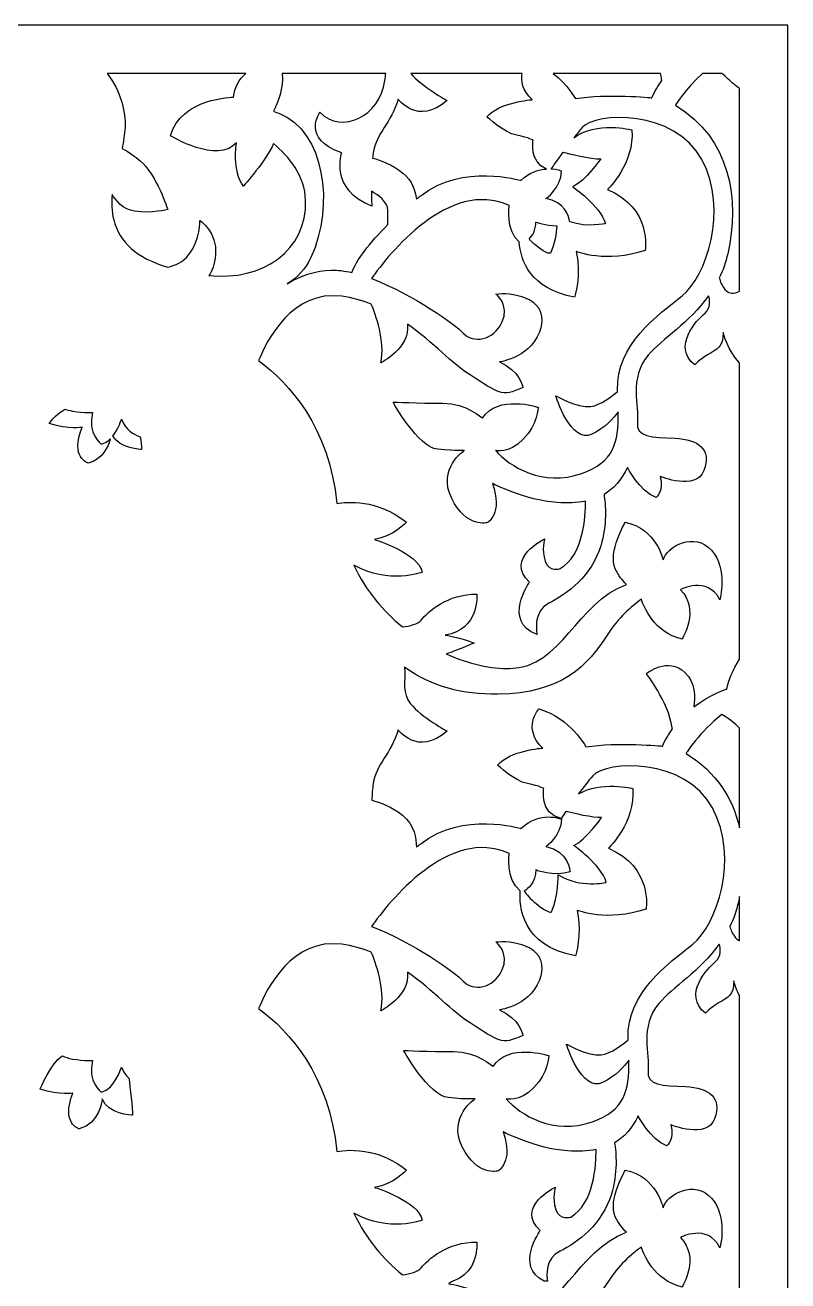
# Model space of a CAD drawing. Header units: centimetres. Extents: x 17.84 to 26.35, y 0.15 to 9.
# Drawn here: x 23.664 to 26.351, y 4.575 to 9.001 of the extents above; entities that cross this region are included whole.
import ezdxf

# ---------------------------------------------------------------- set-up
doc = ezdxf.new("R2010")
doc.units = ezdxf.units.CM
doc.header["$MEASUREMENT"] = 0
doc.layers.add('layer 1', color=7, linetype='Continuous')

msp = doc.modelspace()

# ---------------------------------------------------------------- linework, layer by layer
at = {"layer": 'layer 1', "color": 250, "lineweight": 30}
for points, knots in [([(17.84025, 9.00077), (17.84025, 9.00077), (26.3514, 9.00077), (26.3514, 9.00077), (26.3514, 9.00077), (26.3514, 9.00077), (26.3514, 0.14917), (26.3514, 0.14917), (26.3514, 0.14917), (26.3514, 0.14917), (17.84025, 0.14917), (17.84025, 0.14917), (17.84025, 0.14917), (17.84025, 0.14917), (17.84025, 9.00077), (17.84025, 9.00077)], [0, 0, 0, 0, 0.2, 0.2, 0.2, 0.2, 0.4, 0.4, 0.4, 0.4, 0.6, 0.6, 0.6, 0.6, 1, 1, 1, 1]), ([(23.9535, 8.83055), (23.9535, 8.83055), (24.441, 8.83055), (24.441, 8.83055), (24.441, 8.83055), (24.41859, 8.8099), (24.40103, 8.78253), (24.39835, 8.74674), (24.39835, 8.74674), (24.39835, 8.74674), (24.21271, 8.74467), (24.17599, 8.61068), (24.17599, 8.61068), (24.17599, 8.61068), (24.34123, 8.50966), (24.40855, 8.58594), (24.40855, 8.58594), (24.40855, 8.58594), (24.39223, 8.48492), (24.43304, 8.43339), (24.43304, 8.43339), (24.43304, 8.43339), (24.51543, 8.52551), (24.53882, 8.5833), (24.53882, 8.5833), (24.59426, 8.53772), (24.64934, 8.47068), (24.65234, 8.38288), (24.65234, 8.38288), (24.65831, 8.20789), (24.50114, 8.09769), (24.31159, 8.11828), (24.31159, 8.11828), (24.32198, 8.13393), (24.33195, 8.15748), (24.33471, 8.19195), (24.33471, 8.19195), (24.3411, 8.27148), (24.27941, 8.31232), (24.27941, 8.31232), (24.27941, 8.31232), (24.27941, 8.31232), (24.28154, 8.24569), (24.24112, 8.19195), (24.24112, 8.19195), (24.22146, 8.1658), (24.19172, 8.15341), (24.16661, 8.14756), (24.16661, 8.14756), (24.05633, 8.18093), (23.99662, 8.23412), (23.97607, 8.31485), (23.97607, 8.31485), (23.9684, 8.34499), (23.96761, 8.37466), (23.9706, 8.40424), (23.9706, 8.40424), (23.98273, 8.38399), (24.00863, 8.35049), (24.04968, 8.34457), (24.04968, 8.34457), (24.10924, 8.33597), (24.16667, 8.35101), (24.16667, 8.35101), (24.16667, 8.35101), (24.16667, 8.35101), (24.12626, 8.47569), (24.06883, 8.52298), (24.06883, 8.52298), (24.05152, 8.53722), (24.02976, 8.55303), (24.00549, 8.56634), (24.00549, 8.56634), (24.01057, 8.59028), (24.01452, 8.61462), (24.01585, 8.63954), (24.01585, 8.63954), (24.01883, 8.69522), (23.99934, 8.76993), (23.9535, 8.83055)], [0, 0, 0, 0, 0.047619, 0.047619, 0.047619, 0.047619, 0.0952381, 0.0952381, 0.0952381, 0.0952381, 0.1428571, 0.1428571, 0.1428571, 0.1428571, 0.1904762, 0.1904762, 0.1904762, 0.1904762, 0.2380952, 0.2380952, 0.2380952, 0.2380952, 0.2857143, 0.2857143, 0.2857143, 0.2857143, 0.3333333, 0.3333333, 0.3333333, 0.3333333, 0.3809524, 0.3809524, 0.3809524, 0.3809524, 0.4285714, 0.4285714, 0.4285714, 0.4285714, 0.4761905, 0.4761905, 0.4761905, 0.4761905, 0.5238095, 0.5238095, 0.5238095, 0.5238095, 0.5714286, 0.5714286, 0.5714286, 0.5714286, 0.6190476, 0.6190476, 0.6190476, 0.6190476, 0.6666667, 0.6666667, 0.6666667, 0.6666667, 0.7142857, 0.7142857, 0.7142857, 0.7142857, 0.7619048, 0.7619048, 0.7619048, 0.7619048, 0.8095238, 0.8095238, 0.8095238, 0.8095238, 0.8571429, 0.8571429, 0.8571429, 0.8571429, 0.9047619, 0.9047619, 0.9047619, 0.9047619, 1, 1, 1, 1]), ([(24.56958, 8.83055), (24.56958, 8.83055), (24.9344, 8.83055), (24.9344, 8.83055), (24.9344, 8.83055), (24.93374, 8.82216), (24.93284, 8.81377), (24.93166, 8.80542), (24.93166, 8.80542), (24.91362, 8.67781), (24.7796, 8.6153), (24.70229, 8.69343), (24.70229, 8.69343), (24.70229, 8.69343), (24.63528, 8.59968), (24.7796, 8.55019), (24.7796, 8.55019), (24.7796, 8.55019), (24.73579, 8.41997), (24.88527, 8.36268), (24.88527, 8.36268), (24.88527, 8.36268), (24.8843, 8.38464), (24.88404, 8.41523), (24.88404, 8.41523), (24.9066, 8.4028), (24.94175, 8.37842), (24.94175, 8.34729), (24.94175, 8.34729), (24.94175, 8.32831), (24.94175, 8.3112), (24.94175, 8.29768), (24.94175, 8.29768), (24.87719, 8.23338), (24.8287, 8.17007), (24.81503, 8.12865), (24.81503, 8.12865), (24.78941, 8.1346), (24.76483, 8.13786), (24.74216, 8.13754), (24.74216, 8.13754), (24.68948, 8.13679), (24.63562, 8.11789), (24.58674, 8.08853), (24.58674, 8.08853), (24.6229, 8.11108), (24.65213, 8.14168), (24.6707, 8.18188), (24.6707, 8.18188), (24.75638, 8.36742), (24.7166, 8.62717), (24.56054, 8.68901), (24.56054, 8.68901), (24.55278, 8.69209), (24.54546, 8.69475), (24.53855, 8.69707), (24.53855, 8.69707), (24.55518, 8.72807), (24.57471, 8.7781), (24.56958, 8.83055)], [0, 0, 0, 0, 0.0625, 0.0625, 0.0625, 0.0625, 0.125, 0.125, 0.125, 0.125, 0.1875, 0.1875, 0.1875, 0.1875, 0.25, 0.25, 0.25, 0.25, 0.3125, 0.3125, 0.3125, 0.3125, 0.375, 0.375, 0.375, 0.375, 0.4375, 0.4375, 0.4375, 0.4375, 0.5, 0.5, 0.5, 0.5, 0.5625, 0.5625, 0.5625, 0.5625, 0.625, 0.625, 0.625, 0.625, 0.6875, 0.6875, 0.6875, 0.6875, 0.75, 0.75, 0.75, 0.75, 0.8125, 0.8125, 0.8125, 0.8125, 0.875, 0.875, 0.875, 0.875, 1, 1, 1, 1]), ([(25.02264, 8.83055), (25.02264, 8.83055), (25.41525, 8.83055), (25.41525, 8.83055), (25.41525, 8.83055), (25.41027, 8.80497), (25.41461, 8.77151), (25.45028, 8.73804), (25.45028, 8.73804), (25.45028, 8.73804), (25.3348, 8.7292), (25.29106, 8.67793), (25.29106, 8.67793), (25.29106, 8.67793), (25.3488, 8.62135), (25.39604, 8.61251), (25.39604, 8.61251), (25.44328, 8.60367), (25.45378, 8.59483), (25.45378, 8.59483), (25.45378, 8.59483), (25.45378, 8.59483), (25.43969, 8.51856), (25.50119, 8.49346), (25.50119, 8.49346), (25.47479, 8.49208), (25.44179, 8.48285), (25.41054, 8.45318), (25.41054, 8.45318), (25.41054, 8.45318), (25.20654, 8.51503), (25.05762, 8.39958), (25.05762, 8.39958), (25.05248, 8.3956), (25.04738, 8.39157), (25.04231, 8.38751), (25.04231, 8.38751), (25.03945, 8.41604), (25.02819, 8.45164), (24.99438, 8.47934), (24.99438, 8.47934), (24.95638, 8.51048), (24.91604, 8.52518), (24.88818, 8.53207), (24.88818, 8.53207), (24.88883, 8.53837), (24.88958, 8.54443), (24.89042, 8.55019), (24.89042, 8.55019), (24.90073, 8.62051), (24.95485, 8.65437), (24.97805, 8.74031), (24.97805, 8.74031), (24.97805, 8.74031), (25.04506, 8.64395), (25.15072, 8.7351), (25.15072, 8.7351), (25.15072, 8.7351), (25.0617, 8.78394), (25.02264, 8.83055)], [0, 0, 0, 0, 0.0625, 0.0625, 0.0625, 0.0625, 0.125, 0.125, 0.125, 0.125, 0.1875, 0.1875, 0.1875, 0.1875, 0.25, 0.25, 0.25, 0.25, 0.3125, 0.3125, 0.3125, 0.3125, 0.375, 0.375, 0.375, 0.375, 0.4375, 0.4375, 0.4375, 0.4375, 0.5, 0.5, 0.5, 0.5, 0.5625, 0.5625, 0.5625, 0.5625, 0.625, 0.625, 0.625, 0.625, 0.6875, 0.6875, 0.6875, 0.6875, 0.75, 0.75, 0.75, 0.75, 0.8125, 0.8125, 0.8125, 0.8125, 0.875, 0.875, 0.875, 0.875, 1, 1, 1, 1]), ([(25.52438, 8.83055), (25.52438, 8.83055), (25.90215, 8.83055), (25.90215, 8.83055), (25.90215, 8.83055), (25.90394, 8.82326), (25.90542, 8.81594), (25.90652, 8.80862), (25.90652, 8.80862), (25.9067, 8.80745), (25.90688, 8.80634), (25.90706, 8.80524), (25.90706, 8.80524), (25.89402, 8.7872), (25.88203, 8.7671), (25.87184, 8.74472), (25.87184, 8.74472), (25.87184, 8.74472), (25.71272, 8.76018), (25.60256, 8.74163), (25.60256, 8.74163), (25.60256, 8.74163), (25.57744, 8.78974), (25.52438, 8.83055)], [0, 0, 0, 0, 0.1428571, 0.1428571, 0.1428571, 0.1428571, 0.2857143, 0.2857143, 0.2857143, 0.2857143, 0.4285714, 0.4285714, 0.4285714, 0.4285714, 0.5714286, 0.5714286, 0.5714286, 0.5714286, 0.7142857, 0.7142857, 0.7142857, 0.7142857, 1, 1, 1, 1]), ([(26.05081, 8.83055), (26.05081, 8.83055), (26.11877, 8.83055), (26.11877, 8.83055), (26.11877, 8.83055), (26.12539, 8.82505), (26.13281, 8.8185), (26.14112, 8.81069), (26.14112, 8.81069), (26.15544, 8.79722), (26.16855, 8.78629), (26.18117, 8.77798), (26.18117, 8.77798), (26.18117, 8.77798), (26.18117, 8.06263), (26.18117, 8.06263), (26.18117, 8.06263), (26.16231, 8.05151), (26.1434, 8.05307), (26.12964, 8.06951), (26.12964, 8.06951), (26.11875, 8.0825), (26.11293, 8.09736), (26.10981, 8.10953), (26.10981, 8.10953), (26.12247, 8.13557), (26.13275, 8.16398), (26.13963, 8.19525), (26.13963, 8.19525), (26.18162, 8.3862), (26.15103, 8.60014), (25.95502, 8.71844), (25.95502, 8.71844), (25.95502, 8.71844), (25.99116, 8.77684), (26.05081, 8.83055)], [0, 0, 0, 0, 0.1, 0.1, 0.1, 0.1, 0.2, 0.2, 0.2, 0.2, 0.3, 0.3, 0.3, 0.3, 0.4, 0.4, 0.4, 0.4, 0.5, 0.5, 0.5, 0.5, 0.6, 0.6, 0.6, 0.6, 0.7, 0.7, 0.7, 0.7, 0.8, 0.8, 0.8, 0.8, 1, 1, 1, 1]), ([(26.18117, 7.81082), (26.18117, 7.81082), (26.18117, 6.76574), (26.18117, 6.76574), (26.18117, 6.76574), (26.1578, 6.72874), (26.14192, 6.69192), (26.13574, 6.6607), (26.13574, 6.6607), (26.13574, 6.6607), (26.07999, 6.64412), (26.02011, 6.59778), (26.02011, 6.59778), (26.02535, 6.63246), (26.02511, 6.68409), (25.98886, 6.71946), (25.98886, 6.71946), (25.9297, 6.77718), (25.85218, 6.71533), (25.85218, 6.71533), (25.85218, 6.71533), (25.85218, 6.71533), (25.9297, 6.61844), (25.94398, 6.52361), (25.94398, 6.52361), (25.94416, 6.52244), (25.94434, 6.52133), (25.94452, 6.52023), (25.94452, 6.52023), (25.93148, 6.50219), (25.91949, 6.48209), (25.9093, 6.45971), (25.9093, 6.45971), (25.9093, 6.45971), (25.75018, 6.47517), (25.64002, 6.45662), (25.64002, 6.45662), (25.64002, 6.45662), (25.58747, 6.55735), (25.47374, 6.59094), (25.47374, 6.59094), (25.47374, 6.59094), (25.41425, 6.52199), (25.48774, 6.45303), (25.48774, 6.45303), (25.48774, 6.45303), (25.37226, 6.44419), (25.32852, 6.39292), (25.32852, 6.39292), (25.32852, 6.39292), (25.38626, 6.33634), (25.4335, 6.3275), (25.4335, 6.3275), (25.48074, 6.31866), (25.49124, 6.30982), (25.49124, 6.30982), (25.49124, 6.30982), (25.49124, 6.30982), (25.47519, 6.22296), (25.5521, 6.20412), (25.5521, 6.20412), (25.5521, 6.20412), (25.55887, 6.21414), (25.56961, 6.22953), (25.56961, 6.22953), (25.5954, 6.22287), (25.66397, 6.20615), (25.69524, 6.20819), (25.69524, 6.20819), (25.69524, 6.20819), (25.63997, 6.1295), (25.59727, 6.10919), (25.59727, 6.10919), (25.59727, 6.10919), (25.69272, 6.0432), (25.71156, 5.97974), (25.71156, 5.97974), (25.71156, 5.97974), (25.62114, 5.95689), (25.54201, 6.00639), (25.54201, 6.00639), (25.54201, 6.00639), (25.54452, 5.93024), (25.51815, 5.87566), (25.51815, 5.87566), (25.51815, 5.87566), (25.51061, 5.86678), (25.46414, 5.90486), (25.46414, 5.90486), (25.44317, 5.92204), (25.43038, 5.93703), (25.42266, 5.9483), (25.42266, 5.9483), (25.43532, 5.95658), (25.46358, 5.97991), (25.46358, 6.02311), (25.46358, 6.02311), (25.46358, 6.02311), (25.52478, 5.99837), (25.58394, 6.01693), (25.58394, 6.01693), (25.58394, 6.01693), (25.57986, 6.0932), (25.49826, 6.10557), (25.49826, 6.10557), (25.49826, 6.10557), (25.55334, 6.14268), (25.55334, 6.20246), (25.55334, 6.20246), (25.55334, 6.20246), (25.47786, 6.23339), (25.41054, 6.16948), (25.41054, 6.16948), (25.41054, 6.16948), (25.20654, 6.23132), (25.05762, 6.11588), (25.05762, 6.11588), (25.05251, 6.11192), (25.04744, 6.10791), (25.04239, 6.10387), (25.04239, 6.10387), (25.04304, 6.13392), (25.03611, 6.18111), (24.99369, 6.21586), (24.99369, 6.21586), (24.95467, 6.24784), (24.91319, 6.26247), (24.88529, 6.26913), (24.88529, 6.26913), (24.88626, 6.28981), (24.88787, 6.31011), (24.89042, 6.32753), (24.89042, 6.32753), (24.90073, 6.39785), (24.95485, 6.43171), (24.97805, 6.51765), (24.97805, 6.51765), (24.97805, 6.51765), (25.04506, 6.42129), (25.15072, 6.51244), (25.15072, 6.51244), (25.15072, 6.51244), (25.06052, 6.56192), (25.02186, 6.6088), (25.02186, 6.6088), (24.99084, 6.64642), (25.00461, 6.68573), (25.00062, 6.73747), (25.00062, 6.73747), (25.09804, 6.66827), (25.20522, 6.64148), (25.3296, 6.64284), (25.3296, 6.64284), (25.55502, 6.64532), (25.64586, 6.74265), (25.71692, 6.85407), (25.71692, 6.85407), (25.7541, 6.91238), (25.79999, 6.95238), (25.83531, 6.97727), (25.83531, 6.97727), (25.84312, 6.95273), (25.87865, 6.86071), (25.9786, 6.83674), (25.9786, 6.83674), (25.9786, 6.83674), (26.04328, 6.94173), (25.97271, 7.01105), (25.97271, 7.01105), (25.97271, 7.01105), (26.0668, 7.06255), (26.11189, 6.9754), (26.11189, 6.9754), (26.11189, 6.9754), (26.14129, 7.08236), (26.08248, 7.14971), (26.08248, 7.14971), (26.02368, 7.21706), (25.92371, 7.16357), (25.91195, 7.11604), (25.91195, 7.11604), (25.91195, 7.11604), (25.88843, 7.22696), (25.77866, 7.24875), (25.77866, 7.24875), (25.77866, 7.24875), (25.71594, 7.14377), (25.74338, 7.08434), (25.74338, 7.08434), (25.75413, 7.06106), (25.76878, 7.04296), (25.78264, 7.02954), (25.78264, 7.02954), (25.60615, 6.9657), (25.55541, 6.7365), (25.3718, 6.733), (25.3718, 6.733), (25.30843, 6.73179), (25.22827, 6.74839), (25.147, 6.78473), (25.147, 6.78473), (25.18901, 6.798), (25.2455, 6.82288), (25.2455, 6.82288), (25.2455, 6.82288), (25.20238, 6.84269), (25.14357, 6.85061), (25.14357, 6.85061), (25.14357, 6.85061), (25.26706, 6.87042), (25.2553, 6.99521), (25.2553, 6.99521), (25.2553, 6.99521), (25.15337, 6.99719), (25.08085, 6.93182), (25.05929, 6.90409), (25.05929, 6.90409), (25.04822, 6.88986), (25.01909, 6.88294), (24.99335, 6.87956), (24.99335, 6.87956), (24.92562, 6.93507), (24.86492, 7.00712), (24.82224, 7.09718), (24.82224, 7.09718), (24.94536, 7.0277), (25.06335, 7.0726), (25.06335, 7.0726), (25.06335, 7.0726), (25.04883, 7.14047), (24.89456, 7.18815), (24.89456, 7.18815), (24.89456, 7.18815), (24.96172, 7.19732), (25.00709, 7.24868), (25.00709, 7.24868), (25.00709, 7.24868), (24.90297, 7.33166), (24.79886, 7.32126), (24.76272, 7.31421), (24.76272, 7.31421), (24.73422, 7.58472), (24.59583, 7.73762), (24.48671, 7.81868), (24.48671, 7.81868), (24.51456, 7.88794), (24.6048, 8.06901), (24.77969, 8.04491), (24.77969, 8.04491), (24.81665, 8.03982), (24.85119, 8.03021), (24.88358, 8.01747), (24.88358, 8.01747), (24.8985, 7.98216), (24.93366, 7.8872), (24.91694, 7.8102), (24.91694, 7.8102), (24.91694, 7.8102), (25.02115, 7.86187), (25.011, 7.94696), (25.011, 7.94696), (25.1017, 7.88274), (25.17193, 7.80516), (25.23178, 7.76772), (25.23178, 7.76772), (25.33469, 7.70334), (25.33959, 7.68849), (25.41799, 7.72315), (25.41799, 7.72315), (25.41799, 7.72315), (25.40603, 7.78531), (25.33476, 7.81355), (25.33476, 7.81355), (25.33476, 7.81355), (25.45728, 7.83034), (25.48178, 7.93819), (25.48178, 7.93819), (25.50627, 8.04604), (25.36805, 8.06019), (25.32256, 8.05312), (25.32256, 8.05312), (25.32256, 8.05312), (25.3733, 8.01599), (25.34356, 7.95234), (25.34356, 7.95234), (25.31382, 7.88869), (25.24092, 7.8781), (25.20768, 7.91522), (25.20768, 7.91522), (25.18298, 7.9428), (25.02937, 8.05338), (24.88417, 8.10746), (24.88417, 8.10746), (24.94366, 8.19155), (25.15671, 8.46254), (25.36974, 8.36454), (25.36974, 8.36454), (25.36974, 8.36454), (25.3555, 8.27818), (25.40519, 8.23656), (25.40519, 8.23656), (25.4094, 8.17218), (25.44201, 8.0709), (25.59969, 8.04205), (25.59969, 8.04205), (25.59969, 8.04205), (25.62417, 8.11627), (25.60581, 8.20285), (25.60581, 8.20285), (25.60581, 8.20285), (25.71189, 8.15956), (25.84857, 8.20697), (25.84857, 8.20697), (25.84857, 8.20697), (25.87305, 8.3554), (25.71597, 8.42137), (25.71597, 8.42137), (25.71597, 8.42137), (25.81185, 8.51414), (25.80165, 8.63164), (25.80165, 8.63164), (25.80165, 8.63164), (25.67543, 8.66305), (25.59724, 8.60372), (25.59724, 8.60372), (25.60728, 8.61671), (25.61726, 8.62911), (25.62649, 8.63985), (25.62649, 8.63985), (25.6731, 8.69401), (25.95275, 8.70578), (26.0483, 8.52681), (26.0483, 8.52681), (26.14384, 8.34783), (26.06264, 8.11392), (25.97866, 8.04673), (25.97866, 8.04673), (25.89468, 7.97955), (25.74421, 7.87346), (25.75121, 7.71434), (25.75121, 7.71434), (25.75128, 7.71281), (25.75134, 7.71131), (25.75141, 7.70979), (25.75141, 7.70979), (25.73264, 7.6933), (25.69148, 7.6606), (25.65602, 7.65673), (25.65602, 7.65673), (25.60834, 7.65152), (25.5336, 7.69449), (25.5336, 7.69449), (25.5336, 7.69449), (25.5336, 7.69449), (25.58644, 7.5226), (25.66118, 7.55906), (25.66118, 7.55906), (25.70691, 7.58138), (25.73719, 7.61491), (25.75382, 7.63757), (25.75382, 7.63757), (25.75515, 7.52667), (25.73787, 7.4617), (25.62524, 7.42084), (25.62524, 7.42084), (25.48877, 7.37134), (25.3698, 7.4456), (25.32081, 7.50217), (25.32081, 7.50217), (25.32081, 7.50217), (25.3663, 7.48803), (25.41878, 7.54107), (25.41878, 7.54107), (25.47127, 7.59411), (25.47127, 7.65423), (25.47127, 7.65423), (25.47127, 7.65423), (25.47127, 7.65423), (25.32781, 7.7002), (25.27532, 7.61533), (25.27532, 7.61533), (25.27532, 7.61533), (25.21933, 7.66837), (25.13535, 7.66837), (25.13535, 7.66837), (25.05137, 7.66837), (24.96039, 7.67191), (24.96039, 7.67191), (24.96039, 7.67191), (24.96039, 7.67191), (25.04787, 7.51278), (25.11785, 7.50571), (25.11785, 7.50571), (25.18784, 7.49864), (25.21233, 7.50217), (25.21233, 7.50217), (25.21233, 7.50217), (25.21233, 7.50217), (25.11435, 7.43852), (25.16684, 7.33244), (25.16684, 7.33244), (25.21933, 7.22636), (25.29281, 7.24758), (25.29281, 7.24758), (25.29281, 7.24758), (25.29281, 7.24758), (25.3488, 7.2794), (25.31031, 7.38548), (25.31031, 7.38548), (25.31031, 7.38548), (25.42578, 7.32537), (25.53776, 7.3183), (25.53776, 7.3183), (25.57392, 7.31601), (25.60751, 7.31707), (25.63809, 7.32309), (25.63809, 7.32309), (25.63867, 7.27027), (25.63189, 7.13242), (25.54882, 7.08511), (25.54882, 7.08511), (25.54882, 7.08511), (25.50926, 7.07179), (25.49607, 7.11177), (25.49607, 7.11177), (25.48288, 7.15175), (25.49419, 7.18982), (25.49419, 7.18982), (25.49419, 7.18982), (25.49419, 7.18982), (25.35101, 7.12128), (25.44144, 7.03752), (25.44144, 7.03752), (25.44144, 7.03752), (25.34347, 6.90045), (25.46781, 6.85285), (25.46781, 6.85285), (25.46781, 6.85285), (25.44897, 6.93662), (25.51114, 6.96518), (25.51114, 6.96518), (25.57331, 6.99373), (25.65997, 7.06036), (25.692, 7.16507), (25.692, 7.16507), (25.71491, 7.24), (25.70888, 7.312), (25.7036, 7.34689), (25.7036, 7.34689), (25.73741, 7.36639), (25.76531, 7.39682), (25.7862, 7.44206), (25.7862, 7.44206), (25.7862, 7.44206), (25.82819, 7.35719), (25.88768, 7.33598), (25.88768, 7.33598), (25.88768, 7.33598), (25.91567, 7.36073), (25.90168, 7.41024), (25.90168, 7.41024), (25.90168, 7.41024), (26.02765, 7.35719), (26.05564, 7.43145), (26.05564, 7.43145), (26.08364, 7.50571), (26.03465, 7.54107), (25.95417, 7.54461), (25.95417, 7.54461), (25.87368, 7.54814), (25.8142, 7.54814), (25.8212, 7.60119), (25.8212, 7.60119), (25.82819, 7.65423), (25.7897, 7.75677), (25.85969, 7.8381), (25.85969, 7.8381), (25.90829, 7.89459), (26.00414, 7.9528), (26.07224, 8.04705), (26.07224, 8.04705), (26.07593, 8.03238), (26.0807, 8.00409), (26.05944, 7.98567), (26.05944, 7.98567), (26.02966, 7.95988), (25.94245, 7.8696), (26.02328, 7.80296), (26.02328, 7.80296), (26.02328, 7.80296), (26.03817, 7.82016), (26.07008, 7.83951), (26.07008, 7.83951), (26.10198, 7.85885), (26.12325, 7.8653), (26.12325, 7.91689), (26.12325, 7.91689), (26.12325, 7.91689), (26.14047, 7.85143), (26.18117, 7.81082)], [0, 0, 0, 0, 0.0079365, 0.0079365, 0.0079365, 0.0079365, 0.015873, 0.015873, 0.015873, 0.015873, 0.0238095, 0.0238095, 0.0238095, 0.0238095, 0.031746, 0.031746, 0.031746, 0.031746, 0.0396825, 0.0396825, 0.0396825, 0.0396825, 0.047619, 0.047619, 0.047619, 0.047619, 0.0555556, 0.0555556, 0.0555556, 0.0555556, 0.0634921, 0.0634921, 0.0634921, 0.0634921, 0.0714286, 0.0714286, 0.0714286, 0.0714286, 0.0793651, 0.0793651, 0.0793651, 0.0793651, 0.0873016, 0.0873016, 0.0873016, 0.0873016, 0.0952381, 0.0952381, 0.0952381, 0.0952381, 0.1031746, 0.1031746, 0.1031746, 0.1031746, 0.1111111, 0.1111111, 0.1111111, 0.1111111, 0.1190476, 0.1190476, 0.1190476, 0.1190476, 0.1269841, 0.1269841, 0.1269841, 0.1269841, 0.1349206, 0.1349206, 0.1349206, 0.1349206, 0.1428571, 0.1428571, 0.1428571, 0.1428571, 0.1507937, 0.1507937, 0.1507937, 0.1507937, 0.1587302, 0.1587302, 0.1587302, 0.1587302, 0.1666667, 0.1666667, 0.1666667, 0.1666667, 0.1746032, 0.1746032, 0.1746032, 0.1746032, 0.1825397, 0.1825397, 0.1825397, 0.1825397, 0.1904762, 0.1904762, 0.1904762, 0.1904762, 0.1984127, 0.1984127, 0.1984127, 0.1984127, 0.2063492, 0.2063492, 0.2063492, 0.2063492, 0.2142857, 0.2142857, 0.2142857, 0.2142857, 0.2222222, 0.2222222, 0.2222222, 0.2222222, 0.2301587, 0.2301587, 0.2301587, 0.2301587, 0.2380952, 0.2380952, 0.2380952, 0.2380952, 0.2460317, 0.2460317, 0.2460317, 0.2460317, 0.2539683, 0.2539683, 0.2539683, 0.2539683, 0.2619048, 0.2619048, 0.2619048, 0.2619048, 0.2698413, 0.2698413, 0.2698413, 0.2698413, 0.2777778, 0.2777778, 0.2777778, 0.2777778, 0.2857143, 0.2857143, 0.2857143, 0.2857143, 0.2936508, 0.2936508, 0.2936508, 0.2936508, 0.3015873, 0.3015873, 0.3015873, 0.3015873, 0.3095238, 0.3095238, 0.3095238, 0.3095238, 0.3174603, 0.3174603, 0.3174603, 0.3174603, 0.3253968, 0.3253968, 0.3253968, 0.3253968, 0.3333333, 0.3333333, 0.3333333, 0.3333333, 0.3412698, 0.3412698, 0.3412698, 0.3412698, 0.3492063, 0.3492063, 0.3492063, 0.3492063, 0.3571429, 0.3571429, 0.3571429, 0.3571429, 0.3650794, 0.3650794, 0.3650794, 0.3650794, 0.3730159, 0.3730159, 0.3730159, 0.3730159, 0.3809524, 0.3809524, 0.3809524, 0.3809524, 0.3888889, 0.3888889, 0.3888889, 0.3888889, 0.3968254, 0.3968254, 0.3968254, 0.3968254, 0.4047619, 0.4047619, 0.4047619, 0.4047619, 0.4126984, 0.4126984, 0.4126984, 0.4126984, 0.4206349, 0.4206349, 0.4206349, 0.4206349, 0.4285714, 0.4285714, 0.4285714, 0.4285714, 0.4365079, 0.4365079, 0.4365079, 0.4365079, 0.4444444, 0.4444444, 0.4444444, 0.4444444, 0.452381, 0.452381, 0.452381, 0.452381, 0.4603175, 0.4603175, 0.4603175, 0.4603175, 0.468254, 0.468254, 0.468254, 0.468254, 0.4761905, 0.4761905, 0.4761905, 0.4761905, 0.484127, 0.484127, 0.484127, 0.484127, 0.4920635, 0.4920635, 0.4920635, 0.4920635, 0.5, 0.5, 0.5, 0.5, 0.5079365, 0.5079365, 0.5079365, 0.5079365, 0.515873, 0.515873, 0.515873, 0.515873, 0.5238095, 0.5238095, 0.5238095, 0.5238095, 0.531746, 0.531746, 0.531746, 0.531746, 0.5396825, 0.5396825, 0.5396825, 0.5396825, 0.547619, 0.547619, 0.547619, 0.547619, 0.5555556, 0.5555556, 0.5555556, 0.5555556, 0.5634921, 0.5634921, 0.5634921, 0.5634921, 0.5714286, 0.5714286, 0.5714286, 0.5714286, 0.5793651, 0.5793651, 0.5793651, 0.5793651, 0.5873016, 0.5873016, 0.5873016, 0.5873016, 0.5952381, 0.5952381, 0.5952381, 0.5952381, 0.6031746, 0.6031746, 0.6031746, 0.6031746, 0.6111111, 0.6111111, 0.6111111, 0.6111111, 0.6190476, 0.6190476, 0.6190476, 0.6190476, 0.6269841, 0.6269841, 0.6269841, 0.6269841, 0.6349206, 0.6349206, 0.6349206, 0.6349206, 0.6428571, 0.6428571, 0.6428571, 0.6428571, 0.6507937, 0.6507937, 0.6507937, 0.6507937, 0.6587302, 0.6587302, 0.6587302, 0.6587302, 0.6666667, 0.6666667, 0.6666667, 0.6666667, 0.6746032, 0.6746032, 0.6746032, 0.6746032, 0.6825397, 0.6825397, 0.6825397, 0.6825397, 0.6904762, 0.6904762, 0.6904762, 0.6904762, 0.6984127, 0.6984127, 0.6984127, 0.6984127, 0.7063492, 0.7063492, 0.7063492, 0.7063492, 0.7142857, 0.7142857, 0.7142857, 0.7142857, 0.7222222, 0.7222222, 0.7222222, 0.7222222, 0.7301587, 0.7301587, 0.7301587, 0.7301587, 0.7380952, 0.7380952, 0.7380952, 0.7380952, 0.7460317, 0.7460317, 0.7460317, 0.7460317, 0.7539683, 0.7539683, 0.7539683, 0.7539683, 0.7619048, 0.7619048, 0.7619048, 0.7619048, 0.7698413, 0.7698413, 0.7698413, 0.7698413, 0.7777778, 0.7777778, 0.7777778, 0.7777778, 0.7857143, 0.7857143, 0.7857143, 0.7857143, 0.7936508, 0.7936508, 0.7936508, 0.7936508, 0.8015873, 0.8015873, 0.8015873, 0.8015873, 0.8095238, 0.8095238, 0.8095238, 0.8095238, 0.8174603, 0.8174603, 0.8174603, 0.8174603, 0.8253968, 0.8253968, 0.8253968, 0.8253968, 0.8333333, 0.8333333, 0.8333333, 0.8333333, 0.8412698, 0.8412698, 0.8412698, 0.8412698, 0.8492063, 0.8492063, 0.8492063, 0.8492063, 0.8571429, 0.8571429, 0.8571429, 0.8571429, 0.8650794, 0.8650794, 0.8650794, 0.8650794, 0.8730159, 0.8730159, 0.8730159, 0.8730159, 0.8809524, 0.8809524, 0.8809524, 0.8809524, 0.8888889, 0.8888889, 0.8888889, 0.8888889, 0.8968254, 0.8968254, 0.8968254, 0.8968254, 0.9047619, 0.9047619, 0.9047619, 0.9047619, 0.9126984, 0.9126984, 0.9126984, 0.9126984, 0.9206349, 0.9206349, 0.9206349, 0.9206349, 0.9285714, 0.9285714, 0.9285714, 0.9285714, 0.9365079, 0.9365079, 0.9365079, 0.9365079, 0.9444444, 0.9444444, 0.9444444, 0.9444444, 0.952381, 0.952381, 0.952381, 0.952381, 0.9603175, 0.9603175, 0.9603175, 0.9603175, 0.968254, 0.968254, 0.968254, 0.968254, 0.9761905, 0.9761905, 0.9761905, 0.9761905, 0.984127, 0.984127, 0.984127, 0.984127, 1, 1, 1, 1]), ([(25.55939, 8.55294), (25.53988, 8.52594), (25.52382, 8.5026), (25.51751, 8.49336), (25.51751, 8.49336), (25.53911, 8.49199), (25.55334, 8.48616), (25.55334, 8.48616), (25.55334, 8.48616), (25.55334, 8.42638), (25.49826, 8.38927), (25.49826, 8.38927), (25.49826, 8.38927), (25.56503, 8.37915), (25.57989, 8.32625), (25.58309, 8.30736), (25.58309, 8.30736), (25.64817, 8.28615), (25.70826, 8.30133), (25.70826, 8.30133), (25.70826, 8.30133), (25.68942, 8.36479), (25.59397, 8.43078), (25.59397, 8.43078), (25.59397, 8.43078), (25.63667, 8.45109), (25.69194, 8.52978), (25.69194, 8.52978), (25.69194, 8.52978), (25.65718, 8.52751), (25.57636, 8.54842), (25.55939, 8.55294)], [0, 0, 0, 0, 0.1111111, 0.1111111, 0.1111111, 0.1111111, 0.2222222, 0.2222222, 0.2222222, 0.2222222, 0.3333333, 0.3333333, 0.3333333, 0.3333333, 0.4444444, 0.4444444, 0.4444444, 0.4444444, 0.5555556, 0.5555556, 0.5555556, 0.5555556, 0.6666667, 0.6666667, 0.6666667, 0.6666667, 0.7777778, 0.7777778, 0.7777778, 0.7777778, 1, 1, 1, 1]), ([(25.53762, 8.29373), (25.49662, 8.29346), (25.46358, 8.30681), (25.46358, 8.30681), (25.46358, 8.30681), (25.46358, 8.27838), (25.45134, 8.25856), (25.43936, 8.24597), (25.43936, 8.24597), (25.44534, 8.23988), (25.45243, 8.23334), (25.46084, 8.22645), (25.46084, 8.22645), (25.50731, 8.18837), (25.51485, 8.19725), (25.51485, 8.19725), (25.51485, 8.19725), (25.52992, 8.22845), (25.53556, 8.26669), (25.53762, 8.29373)], [0, 0, 0, 0, 0.1666667, 0.1666667, 0.1666667, 0.1666667, 0.3333333, 0.3333333, 0.3333333, 0.3333333, 0.5, 0.5, 0.5, 0.5, 0.6666667, 0.6666667, 0.6666667, 0.6666667, 1, 1, 1, 1]), ([(23.96413, 7.54273), (23.95525, 7.53398), (23.94478, 7.52697), (23.93264, 7.52379), (23.93264, 7.52379), (23.93264, 7.52379), (23.88182, 7.56047), (23.90178, 7.63567), (23.90178, 7.63567), (23.90178, 7.63567), (23.87525, 7.63358), (23.83097, 7.64064), (23.83097, 7.64064), (23.82101, 7.64223), (23.81259, 7.64462), (23.80551, 7.64736), (23.80551, 7.64736), (23.80436, 7.64668), (23.80318, 7.64599), (23.80195, 7.64528), (23.80195, 7.64528), (23.76656, 7.62465), (23.74887, 7.59714), (23.74887, 7.59714), (23.74887, 7.59714), (23.81965, 7.57375), (23.86457, 7.58338), (23.86457, 7.58338), (23.86457, 7.58338), (23.82101, 7.47609), (23.88635, 7.45683), (23.88635, 7.45683), (23.88635, 7.45683), (23.93748, 7.46927), (23.95699, 7.51564), (23.96413, 7.54273)], [0, 0, 0, 0, 0.1, 0.1, 0.1, 0.1, 0.2, 0.2, 0.2, 0.2, 0.3, 0.3, 0.3, 0.3, 0.4, 0.4, 0.4, 0.4, 0.5, 0.5, 0.5, 0.5, 0.6, 0.6, 0.6, 0.6, 0.7, 0.7, 0.7, 0.7, 0.8, 0.8, 0.8, 0.8, 1, 1, 1, 1]), ([(24.06896, 7.55015), (24.04659, 7.55772), (24.01777, 7.57453), (24.00342, 7.61182), (24.00342, 7.61182), (24.00342, 7.61182), (23.99372, 7.57834), (23.97271, 7.55225), (23.97271, 7.55225), (23.99763, 7.50855), (24.0742, 7.50497), (24.0742, 7.50497), (24.0742, 7.50497), (24.07481, 7.51673), (24.07211, 7.53434), (24.06896, 7.55015)], [0, 0, 0, 0, 0.2, 0.2, 0.2, 0.2, 0.4, 0.4, 0.4, 0.4, 0.6, 0.6, 0.6, 0.6, 1, 1, 1, 1]), ([(26.18117, 6.52325), (26.18117, 6.52325), (26.18117, 6.17133), (26.18117, 6.17133), (26.18117, 6.17133), (26.15798, 6.27446), (26.10023, 6.3684), (25.99248, 6.43343), (25.99248, 6.43343), (25.99248, 6.43343), (26.0411, 6.51202), (26.11865, 6.57069), (26.11865, 6.57069), (26.12949, 6.56608), (26.14807, 6.55438), (26.17858, 6.52568), (26.17858, 6.52568), (26.17945, 6.52486), (26.18031, 6.52405), (26.18117, 6.52325)], [0, 0, 0, 0, 0.1666667, 0.1666667, 0.1666667, 0.1666667, 0.3333333, 0.3333333, 0.3333333, 0.3333333, 0.5, 0.5, 0.5, 0.5, 0.6666667, 0.6666667, 0.6666667, 0.6666667, 1, 1, 1, 1]), ([(26.18117, 5.57966), (26.18117, 5.57966), (26.18117, 4.52826), (26.18117, 4.52826), (26.18117, 4.52826), (26.12446, 4.46902), (26.08516, 4.39881), (26.07454, 4.34515), (26.07454, 4.34515), (26.07454, 4.34515), (26.01879, 4.32856), (25.95891, 4.28223), (25.95891, 4.28223), (25.96416, 4.31691), (25.96392, 4.36853), (25.92766, 4.4039), (25.92766, 4.4039), (25.8685, 4.46162), (25.79098, 4.39978), (25.79098, 4.39978), (25.79098, 4.39978), (25.79098, 4.39978), (25.8685, 4.30289), (25.88278, 4.20806), (25.88278, 4.20806), (25.88296, 4.20689), (25.88314, 4.20577), (25.88333, 4.20467), (25.88333, 4.20467), (25.87028, 4.18664), (25.85829, 4.16654), (25.8481, 4.14415), (25.8481, 4.14415), (25.8481, 4.14415), (25.68898, 4.15961), (25.57882, 4.14106), (25.57882, 4.14106), (25.57882, 4.14106), (25.52627, 4.24179), (25.41254, 4.27539), (25.41254, 4.27539), (25.41254, 4.27539), (25.35306, 4.20643), (25.42654, 4.13748), (25.42654, 4.13748), (25.42654, 4.13748), (25.31107, 4.12864), (25.26733, 4.07736), (25.26733, 4.07736), (25.26733, 4.07736), (25.32506, 4.02079), (25.3723, 4.01195), (25.3723, 4.01195), (25.41954, 4.00311), (25.43004, 3.99427), (25.43004, 3.99427), (25.43004, 3.99427), (25.43004, 3.99427), (25.414, 3.90258), (25.4909, 3.88374), (25.4909, 3.88374), (25.4909, 3.88374), (25.50327, 3.90296), (25.52108, 3.92912), (25.52108, 3.92912), (25.53561, 3.92504), (25.64038, 3.896), (25.67658, 3.89836), (25.67658, 3.89836), (25.67658, 3.89836), (25.62132, 3.81967), (25.57862, 3.79936), (25.57862, 3.79936), (25.57862, 3.79936), (25.67407, 3.73336), (25.69291, 3.6699), (25.69291, 3.6699), (25.69291, 3.6699), (25.60248, 3.62136), (25.52335, 3.67086), (25.52335, 3.67086), (25.52335, 3.67086), (25.52587, 3.62041), (25.49949, 3.56583), (25.49949, 3.56583), (25.49949, 3.56583), (25.49195, 3.55695), (25.44548, 3.59502), (25.44548, 3.59502), (25.4331, 3.60517), (25.42357, 3.61455), (25.41625, 3.62285), (25.41625, 3.62285), (25.41761, 3.62195), (25.419, 3.62106), (25.42044, 3.62022), (25.42044, 3.62022), (25.42044, 3.62022), (25.46736, 3.64289), (25.46736, 3.69855), (25.46736, 3.69855), (25.46736, 3.69855), (25.52856, 3.67381), (25.58772, 3.69237), (25.58772, 3.69237), (25.58772, 3.69237), (25.58364, 3.76864), (25.50204, 3.78101), (25.50204, 3.78101), (25.50204, 3.78101), (25.55712, 3.81812), (25.55712, 3.8779), (25.55712, 3.8779), (25.55712, 3.8779), (25.54289, 3.88373), (25.52129, 3.8851), (25.52129, 3.8851), (25.52129, 3.8851), (25.50497, 3.8852), (25.50497, 3.8852), (25.50497, 3.8852), (25.47857, 3.88382), (25.44557, 3.87459), (25.41432, 3.84492), (25.41432, 3.84492), (25.41432, 3.84492), (25.21032, 3.90676), (25.0614, 3.79132), (25.0614, 3.79132), (25.05626, 3.78734), (25.05116, 3.78331), (25.04608, 3.77924), (25.04608, 3.77924), (25.04323, 3.80778), (25.03197, 3.84338), (24.99816, 3.87108), (24.99816, 3.87108), (24.96015, 3.90222), (24.91981, 3.91692), (24.89196, 3.92381), (24.89196, 3.92381), (24.89261, 3.9301), (24.89336, 3.93617), (24.8942, 3.94193), (24.8942, 3.94193), (24.90451, 4.01225), (24.95863, 4.04611), (24.98183, 4.13205), (24.98183, 4.13205), (24.98183, 4.13205), (25.04884, 4.03569), (25.1545, 4.12684), (25.1545, 4.12684), (25.1545, 4.12684), (25.0643, 4.17633), (25.02564, 4.2232), (25.02564, 4.2232), (25.01951, 4.23064), (25.01514, 4.23812), (25.01203, 4.24576), (25.01203, 4.24576), (24.99667, 4.29253), (24.9983, 4.38617), (25.00139, 4.42325), (25.00139, 4.42325), (25.00154, 4.43305), (25.00148, 4.4433), (25.00065, 4.45408), (25.00065, 4.45408), (25.09807, 4.38488), (25.20525, 4.35809), (25.32963, 4.35945), (25.32963, 4.35945), (25.55505, 4.36193), (25.64589, 4.45926), (25.71695, 4.57068), (25.71695, 4.57068), (25.75413, 4.62899), (25.80002, 4.66899), (25.83534, 4.69388), (25.83534, 4.69388), (25.84315, 4.66934), (25.87868, 4.57732), (25.97863, 4.55335), (25.97863, 4.55335), (25.97863, 4.55335), (26.04331, 4.65833), (25.97274, 4.72766), (25.97274, 4.72766), (25.97274, 4.72766), (26.06683, 4.77916), (26.11192, 4.69201), (26.11192, 4.69201), (26.11192, 4.69201), (26.14132, 4.79897), (26.08251, 4.86632), (26.08251, 4.86632), (26.02371, 4.93367), (25.92374, 4.88018), (25.91198, 4.83265), (25.91198, 4.83265), (25.91198, 4.83265), (25.88846, 4.94357), (25.77869, 4.96536), (25.77869, 4.96536), (25.77869, 4.96536), (25.71597, 4.86038), (25.74341, 4.80095), (25.74341, 4.80095), (25.75416, 4.77767), (25.76881, 4.75957), (25.78267, 4.74615), (25.78267, 4.74615), (25.60618, 4.68231), (25.55544, 4.45311), (25.37183, 4.44961), (25.37183, 4.44961), (25.30846, 4.4484), (25.2283, 4.465), (25.14703, 4.50134), (25.14703, 4.50134), (25.18904, 4.51461), (25.24553, 4.53949), (25.24553, 4.53949), (25.24553, 4.53949), (25.21409, 4.55393), (25.17431, 4.56205), (25.15507, 4.5654), (25.15507, 4.5654), (25.16023, 4.568), (25.16545, 4.57072), (25.17075, 4.5736), (25.17075, 4.5736), (25.23625, 4.59601), (25.25157, 4.6536), (25.2548, 4.68684), (25.2548, 4.68684), (25.25484, 4.68721), (25.25487, 4.68757), (25.25491, 4.68793), (25.25491, 4.68793), (25.25493, 4.68815), (25.25495, 4.68837), (25.25497, 4.68859), (25.25497, 4.68859), (25.2562, 4.70251), (25.25533, 4.71182), (25.25533, 4.71182), (25.25533, 4.71182), (25.1534, 4.7138), (25.08088, 4.64843), (25.05932, 4.6207), (25.05932, 4.6207), (25.04825, 4.60647), (25.01912, 4.59955), (24.99338, 4.59617), (24.99338, 4.59617), (24.92576, 4.65159), (24.86516, 4.7235), (24.82249, 4.81335), (24.82249, 4.81335), (24.94551, 4.74406), (25.06335, 4.7889), (25.06335, 4.7889), (25.06335, 4.7889), (25.06333, 4.789), (25.06331, 4.78909), (25.06328, 4.78918), (25.06328, 4.78918), (25.06335, 4.7892), (25.06338, 4.78921), (25.06338, 4.78921), (25.06338, 4.78921), (25.04941, 4.85453), (24.906, 4.90115), (24.89525, 4.90455), (24.89525, 4.90455), (24.96203, 4.91398), (25.00709, 4.96498), (25.00709, 4.96498), (25.00709, 4.96498), (25.00704, 4.96501), (25.00699, 4.96505), (25.00694, 4.96509), (25.00694, 4.96509), (25.00706, 4.96521), (25.00712, 4.96529), (25.00712, 4.96529), (25.00712, 4.96529), (24.96346, 5.00008), (24.91981, 5.01846), (24.88116, 5.02755), (24.88116, 5.02755), (24.88116, 5.02755), (24.8798, 5.02755), (24.8798, 5.02755), (24.8798, 5.02755), (24.82689, 5.03974), (24.78353, 5.03457), (24.76272, 5.03051), (24.76272, 5.03051), (24.73422, 5.30102), (24.59583, 5.45392), (24.48671, 5.53498), (24.48671, 5.53498), (24.51456, 5.60424), (24.6048, 5.78531), (24.77969, 5.76121), (24.77969, 5.76121), (24.81665, 5.75612), (24.85119, 5.74651), (24.88358, 5.73377), (24.88358, 5.73377), (24.8985, 5.69846), (24.93366, 5.6035), (24.91694, 5.5265), (24.91694, 5.5265), (24.91694, 5.5265), (25.02115, 5.57817), (25.011, 5.66326), (25.011, 5.66326), (25.1017, 5.59904), (25.17193, 5.52146), (25.23178, 5.48402), (25.23178, 5.48402), (25.33469, 5.41964), (25.33959, 5.40479), (25.41799, 5.43945), (25.41799, 5.43945), (25.41799, 5.43945), (25.40603, 5.50161), (25.33476, 5.52985), (25.33476, 5.52985), (25.33476, 5.52985), (25.45728, 5.54664), (25.48178, 5.65449), (25.48178, 5.65449), (25.50627, 5.76234), (25.36805, 5.77649), (25.32256, 5.76942), (25.32256, 5.76942), (25.32256, 5.76942), (25.3733, 5.73229), (25.34356, 5.66864), (25.34356, 5.66864), (25.31382, 5.60499), (25.24092, 5.5944), (25.20768, 5.63152), (25.20768, 5.63152), (25.18298, 5.6591), (25.02937, 5.76968), (24.88417, 5.82376), (24.88417, 5.82376), (24.94366, 5.90785), (25.15671, 6.17884), (25.36974, 6.08084), (25.36974, 6.08084), (25.36974, 6.08084), (25.35484, 5.99046), (25.40872, 5.95006), (25.40872, 5.95006), (25.40447, 5.89706), (25.4117, 5.75546), (25.60299, 5.72046), (25.60299, 5.72046), (25.60299, 5.72046), (25.62747, 5.79468), (25.60911, 5.88126), (25.60911, 5.88126), (25.60911, 5.88126), (25.71519, 5.83797), (25.85187, 5.88538), (25.85187, 5.88538), (25.85187, 5.88538), (25.87635, 6.03381), (25.71927, 6.09978), (25.71927, 6.09978), (25.71927, 6.09978), (25.81515, 6.19255), (25.80495, 6.31005), (25.80495, 6.31005), (25.80495, 6.31005), (25.69218, 6.33811), (25.61379, 6.29108), (25.61379, 6.29108), (25.63049, 6.3136), (25.64828, 6.33662), (25.66395, 6.35484), (25.66395, 6.35484), (25.71056, 6.409), (25.99021, 6.42077), (26.08576, 6.2418), (26.08576, 6.2418), (26.1813, 6.06282), (26.1001, 5.82891), (26.01612, 5.76172), (26.01612, 5.76172), (25.93214, 5.69454), (25.78167, 5.58846), (25.78867, 5.42933), (25.78867, 5.42933), (25.78874, 5.4278), (25.7888, 5.4263), (25.78887, 5.42478), (25.78887, 5.42478), (25.7701, 5.40829), (25.72894, 5.37559), (25.69348, 5.37172), (25.69348, 5.37172), (25.6458, 5.36651), (25.57106, 5.40948), (25.57106, 5.40948), (25.57106, 5.40948), (25.57106, 5.40948), (25.6239, 5.23759), (25.69863, 5.27405), (25.69863, 5.27405), (25.74437, 5.29637), (25.77465, 5.3299), (25.79128, 5.35256), (25.79128, 5.35256), (25.79261, 5.24166), (25.77533, 5.17669), (25.6627, 5.13583), (25.6627, 5.13583), (25.52623, 5.08633), (25.40726, 5.16059), (25.35827, 5.21717), (25.35827, 5.21717), (25.35827, 5.21717), (25.40376, 5.20302), (25.45624, 5.25606), (25.45624, 5.25606), (25.50873, 5.3091), (25.50873, 5.36922), (25.50873, 5.36922), (25.50873, 5.36922), (25.50873, 5.36922), (25.36526, 5.41519), (25.31278, 5.33032), (25.31278, 5.33032), (25.31278, 5.33032), (25.25679, 5.38336), (25.17281, 5.38336), (25.17281, 5.38336), (25.08883, 5.38336), (24.99785, 5.3869), (24.99785, 5.3869), (24.99785, 5.3869), (24.99785, 5.3869), (25.08533, 5.22777), (25.15531, 5.2207), (25.15531, 5.2207), (25.2253, 5.21363), (25.24979, 5.21717), (25.24979, 5.21717), (25.24979, 5.21717), (25.24979, 5.21717), (25.15181, 5.15351), (25.2043, 5.04743), (25.2043, 5.04743), (25.25679, 4.94135), (25.33027, 4.96257), (25.33027, 4.96257), (25.33027, 4.96257), (25.33027, 4.96257), (25.38626, 4.99439), (25.34777, 5.10047), (25.34777, 5.10047), (25.34777, 5.10047), (25.46324, 5.04036), (25.57522, 5.03329), (25.57522, 5.03329), (25.61138, 5.031), (25.64497, 5.03206), (25.67555, 5.03808), (25.67555, 5.03808), (25.67613, 4.98526), (25.66935, 4.84742), (25.58628, 4.8001), (25.58628, 4.8001), (25.58628, 4.8001), (25.54672, 4.78678), (25.53353, 4.82676), (25.53353, 4.82676), (25.52034, 4.86674), (25.53165, 4.90481), (25.53165, 4.90481), (25.53165, 4.90481), (25.53165, 4.90481), (25.38847, 4.83627), (25.47889, 4.75251), (25.47889, 4.75251), (25.47889, 4.75251), (25.38819, 4.62556), (25.49222, 4.5736), (25.49222, 4.5736), (25.49222, 4.5736), (25.50424, 4.5736), (25.50424, 4.5736), (25.50424, 4.5736), (25.50133, 4.59298), (25.49627, 4.65613), (25.5486, 4.68017), (25.5486, 4.68017), (25.61077, 4.70872), (25.69743, 4.77535), (25.72946, 4.88006), (25.72946, 4.88006), (25.75237, 4.95499), (25.74634, 5.02699), (25.74106, 5.06188), (25.74106, 5.06188), (25.77487, 5.08138), (25.80277, 5.11181), (25.82366, 5.15705), (25.82366, 5.15705), (25.82366, 5.15705), (25.86565, 5.07218), (25.92514, 5.05097), (25.92514, 5.05097), (25.92514, 5.05097), (25.95313, 5.07572), (25.93914, 5.12523), (25.93914, 5.12523), (25.93914, 5.12523), (26.06511, 5.07218), (26.0931, 5.14644), (26.0931, 5.14644), (26.1211, 5.2207), (26.07211, 5.25606), (25.99163, 5.2596), (25.99163, 5.2596), (25.91114, 5.26313), (25.85166, 5.26313), (25.85866, 5.31618), (25.85866, 5.31618), (25.86565, 5.36922), (25.82716, 5.47176), (25.89715, 5.55309), (25.89715, 5.55309), (25.94575, 5.60958), (26.0416, 5.66779), (26.1097, 5.76204), (26.1097, 5.76204), (26.11339, 5.74737), (26.11816, 5.71908), (26.0969, 5.70066), (26.0969, 5.70066), (26.06712, 5.67487), (25.97991, 5.58459), (26.06074, 5.51795), (26.06074, 5.51795), (26.06074, 5.51795), (26.07563, 5.53515), (26.10754, 5.5545), (26.10754, 5.5545), (26.13944, 5.57384), (26.16071, 5.58029), (26.16071, 5.63188), (26.16071, 5.63188), (26.16071, 5.63188), (26.16707, 5.60773), (26.18117, 5.57966)], [0, 0, 0, 0, 0.0070423, 0.0070423, 0.0070423, 0.0070423, 0.0140845, 0.0140845, 0.0140845, 0.0140845, 0.0211268, 0.0211268, 0.0211268, 0.0211268, 0.028169, 0.028169, 0.028169, 0.028169, 0.0352113, 0.0352113, 0.0352113, 0.0352113, 0.0422535, 0.0422535, 0.0422535, 0.0422535, 0.0492958, 0.0492958, 0.0492958, 0.0492958, 0.056338, 0.056338, 0.056338, 0.056338, 0.0633803, 0.0633803, 0.0633803, 0.0633803, 0.0704225, 0.0704225, 0.0704225, 0.0704225, 0.0774648, 0.0774648, 0.0774648, 0.0774648, 0.084507, 0.084507, 0.084507, 0.084507, 0.0915493, 0.0915493, 0.0915493, 0.0915493, 0.0985915, 0.0985915, 0.0985915, 0.0985915, 0.1056338, 0.1056338, 0.1056338, 0.1056338, 0.1126761, 0.1126761, 0.1126761, 0.1126761, 0.1197183, 0.1197183, 0.1197183, 0.1197183, 0.1267606, 0.1267606, 0.1267606, 0.1267606, 0.1338028, 0.1338028, 0.1338028, 0.1338028, 0.1408451, 0.1408451, 0.1408451, 0.1408451, 0.1478873, 0.1478873, 0.1478873, 0.1478873, 0.1549296, 0.1549296, 0.1549296, 0.1549296, 0.1619718, 0.1619718, 0.1619718, 0.1619718, 0.1690141, 0.1690141, 0.1690141, 0.1690141, 0.1760563, 0.1760563, 0.1760563, 0.1760563, 0.1830986, 0.1830986, 0.1830986, 0.1830986, 0.1901408, 0.1901408, 0.1901408, 0.1901408, 0.1971831, 0.1971831, 0.1971831, 0.1971831, 0.2042254, 0.2042254, 0.2042254, 0.2042254, 0.2112676, 0.2112676, 0.2112676, 0.2112676, 0.2183099, 0.2183099, 0.2183099, 0.2183099, 0.2253521, 0.2253521, 0.2253521, 0.2253521, 0.2323944, 0.2323944, 0.2323944, 0.2323944, 0.2394366, 0.2394366, 0.2394366, 0.2394366, 0.2464789, 0.2464789, 0.2464789, 0.2464789, 0.2535211, 0.2535211, 0.2535211, 0.2535211, 0.2605634, 0.2605634, 0.2605634, 0.2605634, 0.2676056, 0.2676056, 0.2676056, 0.2676056, 0.2746479, 0.2746479, 0.2746479, 0.2746479, 0.2816901, 0.2816901, 0.2816901, 0.2816901, 0.2887324, 0.2887324, 0.2887324, 0.2887324, 0.2957746, 0.2957746, 0.2957746, 0.2957746, 0.3028169, 0.3028169, 0.3028169, 0.3028169, 0.3098592, 0.3098592, 0.3098592, 0.3098592, 0.3169014, 0.3169014, 0.3169014, 0.3169014, 0.3239437, 0.3239437, 0.3239437, 0.3239437, 0.3309859, 0.3309859, 0.3309859, 0.3309859, 0.3380282, 0.3380282, 0.3380282, 0.3380282, 0.3450704, 0.3450704, 0.3450704, 0.3450704, 0.3521127, 0.3521127, 0.3521127, 0.3521127, 0.3591549, 0.3591549, 0.3591549, 0.3591549, 0.3661972, 0.3661972, 0.3661972, 0.3661972, 0.3732394, 0.3732394, 0.3732394, 0.3732394, 0.3802817, 0.3802817, 0.3802817, 0.3802817, 0.3873239, 0.3873239, 0.3873239, 0.3873239, 0.3943662, 0.3943662, 0.3943662, 0.3943662, 0.4014085, 0.4014085, 0.4014085, 0.4014085, 0.4084507, 0.4084507, 0.4084507, 0.4084507, 0.415493, 0.415493, 0.415493, 0.415493, 0.4225352, 0.4225352, 0.4225352, 0.4225352, 0.4295775, 0.4295775, 0.4295775, 0.4295775, 0.4366197, 0.4366197, 0.4366197, 0.4366197, 0.443662, 0.443662, 0.443662, 0.443662, 0.4507042, 0.4507042, 0.4507042, 0.4507042, 0.4577465, 0.4577465, 0.4577465, 0.4577465, 0.4647887, 0.4647887, 0.4647887, 0.4647887, 0.471831, 0.471831, 0.471831, 0.471831, 0.4788732, 0.4788732, 0.4788732, 0.4788732, 0.4859155, 0.4859155, 0.4859155, 0.4859155, 0.4929577, 0.4929577, 0.4929577, 0.4929577, 0.5, 0.5, 0.5, 0.5, 0.5070423, 0.5070423, 0.5070423, 0.5070423, 0.5140845, 0.5140845, 0.5140845, 0.5140845, 0.5211268, 0.5211268, 0.5211268, 0.5211268, 0.528169, 0.528169, 0.528169, 0.528169, 0.5352113, 0.5352113, 0.5352113, 0.5352113, 0.5422535, 0.5422535, 0.5422535, 0.5422535, 0.5492958, 0.5492958, 0.5492958, 0.5492958, 0.556338, 0.556338, 0.556338, 0.556338, 0.5633803, 0.5633803, 0.5633803, 0.5633803, 0.5704225, 0.5704225, 0.5704225, 0.5704225, 0.5774648, 0.5774648, 0.5774648, 0.5774648, 0.584507, 0.584507, 0.584507, 0.584507, 0.5915493, 0.5915493, 0.5915493, 0.5915493, 0.5985915, 0.5985915, 0.5985915, 0.5985915, 0.6056338, 0.6056338, 0.6056338, 0.6056338, 0.6126761, 0.6126761, 0.6126761, 0.6126761, 0.6197183, 0.6197183, 0.6197183, 0.6197183, 0.6267606, 0.6267606, 0.6267606, 0.6267606, 0.6338028, 0.6338028, 0.6338028, 0.6338028, 0.6408451, 0.6408451, 0.6408451, 0.6408451, 0.6478873, 0.6478873, 0.6478873, 0.6478873, 0.6549296, 0.6549296, 0.6549296, 0.6549296, 0.6619718, 0.6619718, 0.6619718, 0.6619718, 0.6690141, 0.6690141, 0.6690141, 0.6690141, 0.6760563, 0.6760563, 0.6760563, 0.6760563, 0.6830986, 0.6830986, 0.6830986, 0.6830986, 0.6901408, 0.6901408, 0.6901408, 0.6901408, 0.6971831, 0.6971831, 0.6971831, 0.6971831, 0.7042254, 0.7042254, 0.7042254, 0.7042254, 0.7112676, 0.7112676, 0.7112676, 0.7112676, 0.7183099, 0.7183099, 0.7183099, 0.7183099, 0.7253521, 0.7253521, 0.7253521, 0.7253521, 0.7323944, 0.7323944, 0.7323944, 0.7323944, 0.7394366, 0.7394366, 0.7394366, 0.7394366, 0.7464789, 0.7464789, 0.7464789, 0.7464789, 0.7535211, 0.7535211, 0.7535211, 0.7535211, 0.7605634, 0.7605634, 0.7605634, 0.7605634, 0.7676056, 0.7676056, 0.7676056, 0.7676056, 0.7746479, 0.7746479, 0.7746479, 0.7746479, 0.7816901, 0.7816901, 0.7816901, 0.7816901, 0.7887324, 0.7887324, 0.7887324, 0.7887324, 0.7957746, 0.7957746, 0.7957746, 0.7957746, 0.8028169, 0.8028169, 0.8028169, 0.8028169, 0.8098592, 0.8098592, 0.8098592, 0.8098592, 0.8169014, 0.8169014, 0.8169014, 0.8169014, 0.8239437, 0.8239437, 0.8239437, 0.8239437, 0.8309859, 0.8309859, 0.8309859, 0.8309859, 0.8380282, 0.8380282, 0.8380282, 0.8380282, 0.8450704, 0.8450704, 0.8450704, 0.8450704, 0.8521127, 0.8521127, 0.8521127, 0.8521127, 0.8591549, 0.8591549, 0.8591549, 0.8591549, 0.8661972, 0.8661972, 0.8661972, 0.8661972, 0.8732394, 0.8732394, 0.8732394, 0.8732394, 0.8802817, 0.8802817, 0.8802817, 0.8802817, 0.8873239, 0.8873239, 0.8873239, 0.8873239, 0.8943662, 0.8943662, 0.8943662, 0.8943662, 0.9014085, 0.9014085, 0.9014085, 0.9014085, 0.9084507, 0.9084507, 0.9084507, 0.9084507, 0.915493, 0.915493, 0.915493, 0.915493, 0.9225352, 0.9225352, 0.9225352, 0.9225352, 0.9295775, 0.9295775, 0.9295775, 0.9295775, 0.9366197, 0.9366197, 0.9366197, 0.9366197, 0.943662, 0.943662, 0.943662, 0.943662, 0.9507042, 0.9507042, 0.9507042, 0.9507042, 0.9577465, 0.9577465, 0.9577465, 0.9577465, 0.9647887, 0.9647887, 0.9647887, 0.9647887, 0.971831, 0.971831, 0.971831, 0.971831, 0.9788732, 0.9788732, 0.9788732, 0.9788732, 0.9859155, 0.9859155, 0.9859155, 0.9859155, 1, 1, 1, 1]), ([(26.18117, 5.93016), (26.18117, 5.93016), (26.18117, 5.77346), (26.18117, 5.77346), (26.18117, 5.77346), (26.17609, 5.77576), (26.17135, 5.77942), (26.16709, 5.7845), (26.16709, 5.7845), (26.15621, 5.79749), (26.15039, 5.81235), (26.14727, 5.82452), (26.14727, 5.82452), (26.15993, 5.85056), (26.17021, 5.87897), (26.17708, 5.91024), (26.17708, 5.91024), (26.17854, 5.91686), (26.1799, 5.9235), (26.18117, 5.93016)], [0, 0, 0, 0, 0.1666667, 0.1666667, 0.1666667, 0.1666667, 0.3333333, 0.3333333, 0.3333333, 0.3333333, 0.5, 0.5, 0.5, 0.5, 0.6666667, 0.6666667, 0.6666667, 0.6666667, 1, 1, 1, 1]), ([(24.02983, 5.28906), (24.01936, 5.29859), (24.00991, 5.31126), (24.00342, 5.32812), (24.00342, 5.32812), (24.00342, 5.32812), (23.98164, 5.25293), (23.93264, 5.24009), (23.93264, 5.24009), (23.93264, 5.24009), (23.88182, 5.27677), (23.90178, 5.35197), (23.90178, 5.35197), (23.90178, 5.35197), (23.87525, 5.34988), (23.83097, 5.35694), (23.83097, 5.35694), (23.81592, 5.35934), (23.80436, 5.36356), (23.79567, 5.36809), (23.79567, 5.36809), (23.79475, 5.36755), (23.79382, 5.36701), (23.79286, 5.36645), (23.79286, 5.36645), (23.75747, 5.34582), (23.71678, 5.25062), (23.71678, 5.25062), (23.71678, 5.25062), (23.78756, 5.22723), (23.83248, 5.23686), (23.83248, 5.23686), (23.83248, 5.23686), (23.78892, 5.12957), (23.85426, 5.11031), (23.85426, 5.11031), (23.85426, 5.11031), (23.92777, 5.12819), (23.93593, 5.21623), (23.93593, 5.21623), (23.93593, 5.21623), (23.95363, 5.16258), (24.04211, 5.15846), (24.04211, 5.15846), (24.04211, 5.15846), (24.04322, 5.17976), (24.03348, 5.26008), (24.02983, 5.28906)], [0, 0, 0, 0, 0.0769231, 0.0769231, 0.0769231, 0.0769231, 0.1538462, 0.1538462, 0.1538462, 0.1538462, 0.2307692, 0.2307692, 0.2307692, 0.2307692, 0.3076923, 0.3076923, 0.3076923, 0.3076923, 0.3846154, 0.3846154, 0.3846154, 0.3846154, 0.4615385, 0.4615385, 0.4615385, 0.4615385, 0.5384615, 0.5384615, 0.5384615, 0.5384615, 0.6153846, 0.6153846, 0.6153846, 0.6153846, 0.6923077, 0.6923077, 0.6923077, 0.6923077, 0.7692308, 0.7692308, 0.7692308, 0.7692308, 0.8461538, 0.8461538, 0.8461538, 0.8461538, 1, 1, 1, 1])]:
    msp.add_open_spline(points, degree=3, knots=knots, dxfattribs=at)

doc.saveas('drawing.dxf')
